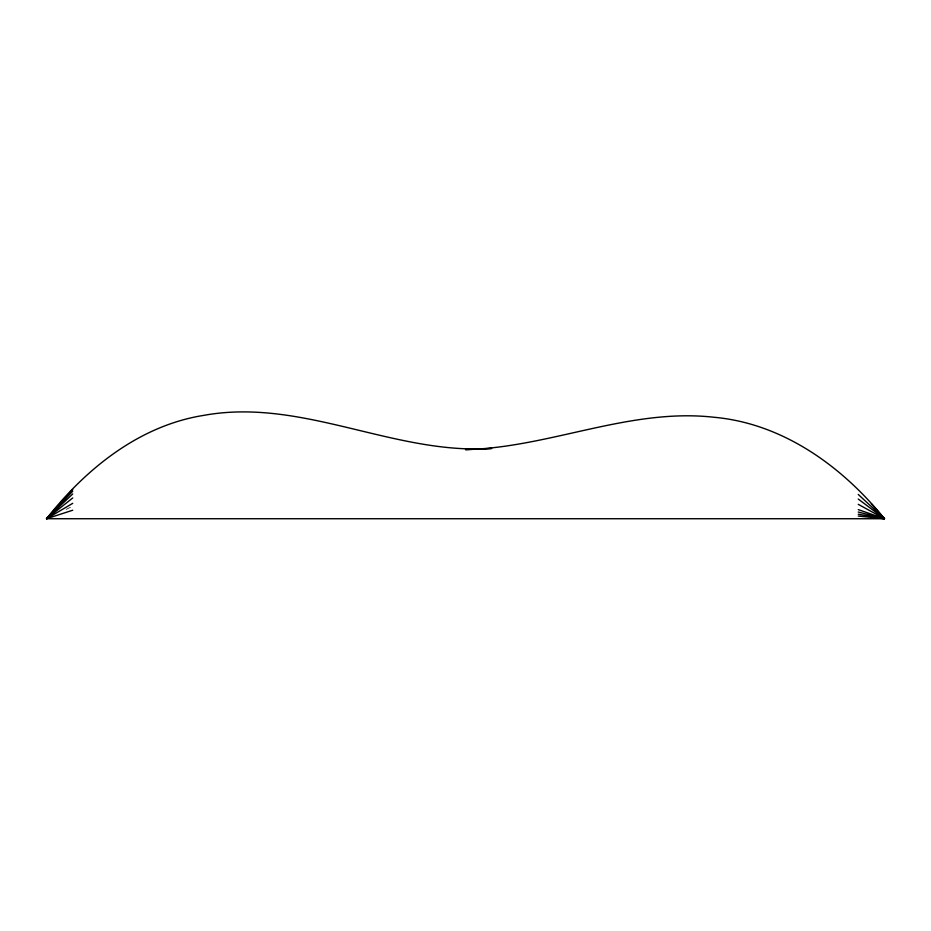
<?xml version="1.0" encoding="UTF-8"?>
<svg xmlns="http://www.w3.org/2000/svg" width="931" height="931" viewBox="0 0 931 931"><rect width="100%" height="100%" fill="white"/><g stroke="black" fill="none" stroke-linecap="round" stroke-linejoin="round"><path stroke-width="0.7" stroke-dasharray="4.66 3.49" d="M66.194 509.35L72.734 506.231"/><path stroke-width="1.4" d="M72.734 510.223L46.55 518.73C85.792 468.805 139.371 425.607 203.656 415.389C301.947 397.421 393.918 455.061 491.684 448.463L465.5 449.603C549.418 447.741 629.461 407.673 714.252 417.286C782.866 423.512 842.241 466.373 884.45 518.73L46.55 518.73L72.734 489.531M72.734 503.334L46.55 518.73L72.734 491.184M72.734 497.957L46.55 518.73L58.63 506.173M46.55 518.73L72.734 493.942M858.266 516.065L884.45 518.73L871.358 503.799M858.266 514.226L884.45 518.73L858.266 494.442M858.266 512.038L884.45 518.73L858.266 499.051M858.266 509.618L884.45 518.73L858.266 504.334M876.397 510.886L881.424 515.786"/></g></svg>
